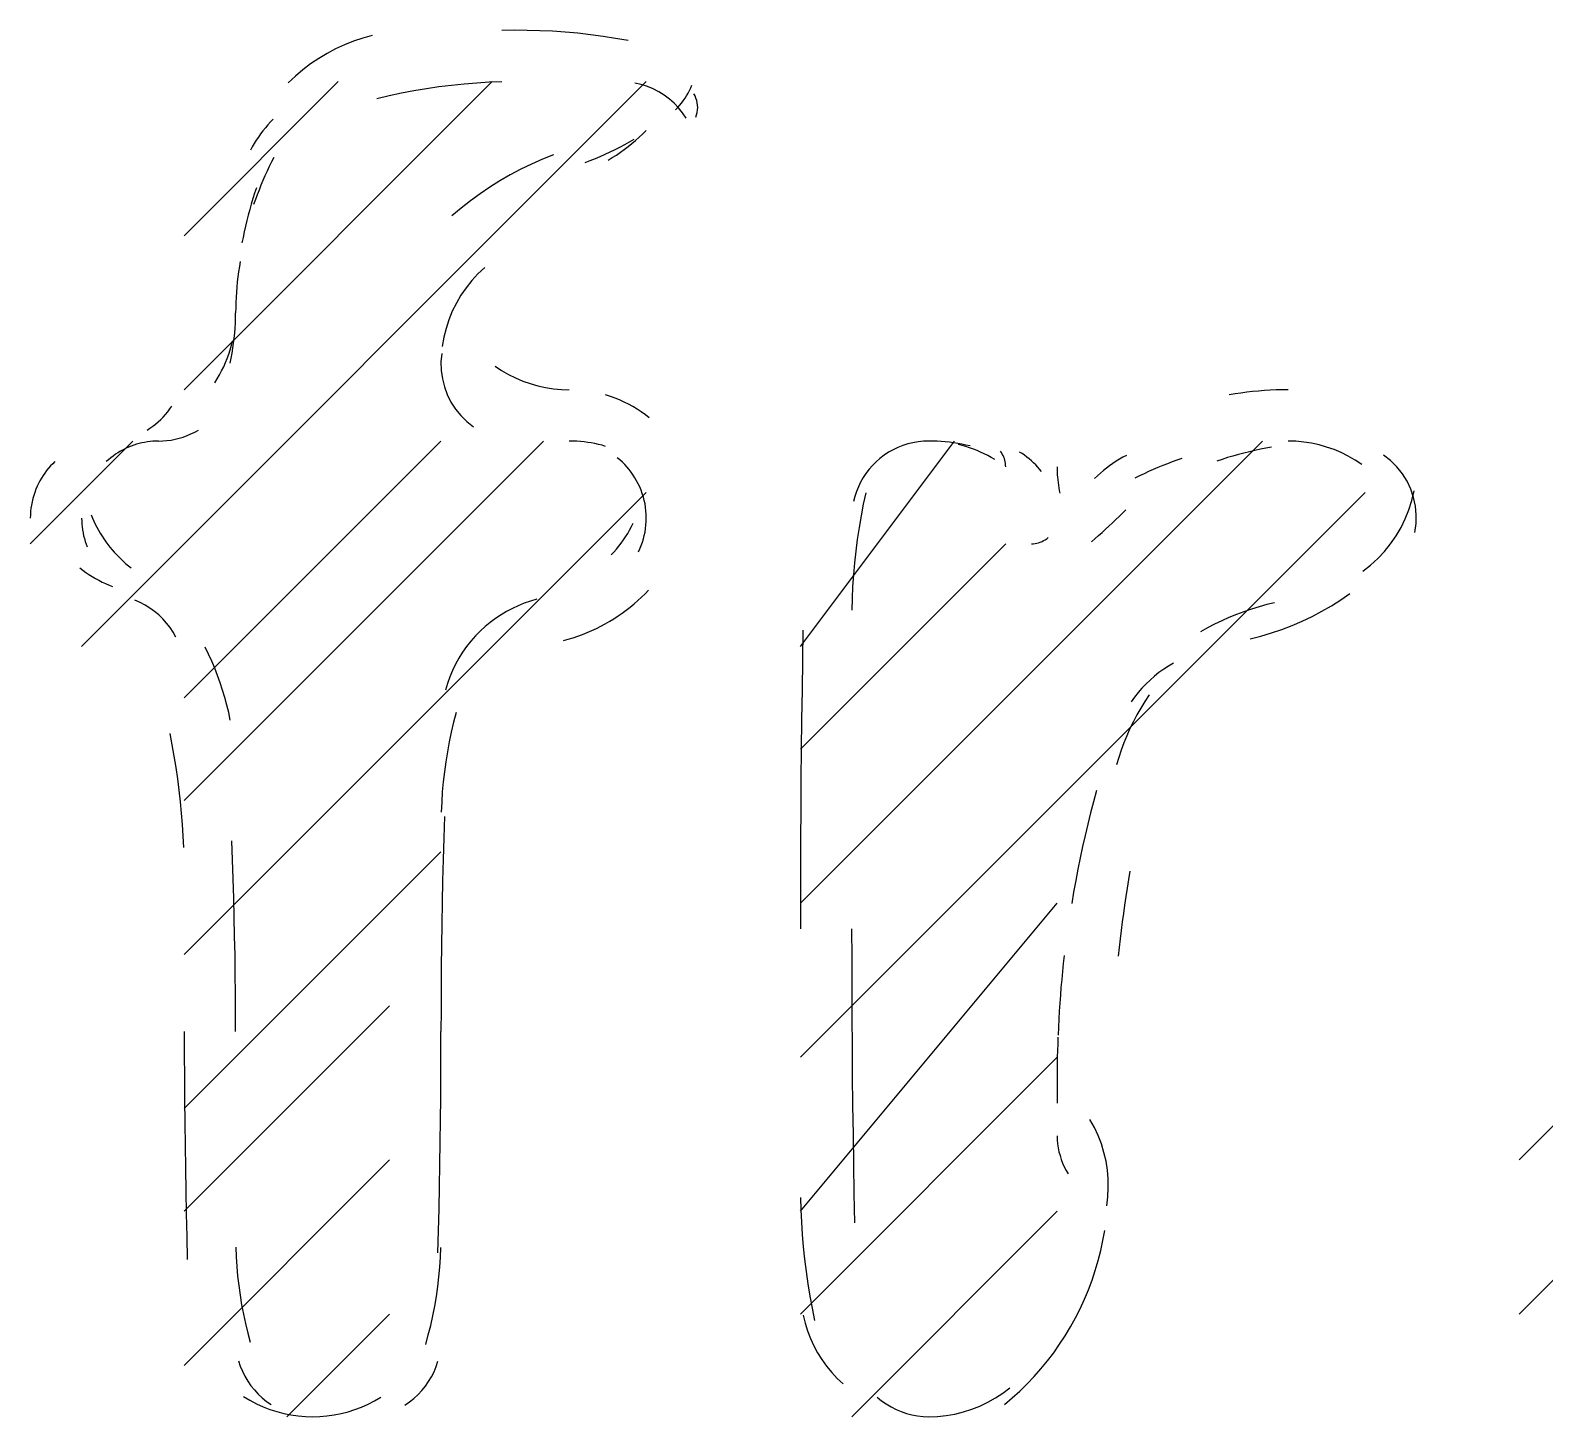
# Model space of a CAD drawing. Header units: millimetres. Extents: x 43 to 1147, y -811 to -31.
# Drawn here: x 769.84 to 773.38, y -794.2 to -790.96 of the extents above; entities that cross this region are included whole.
import ezdxf

# ---------------------------------------------------------------- set-up
doc = ezdxf.new("R2010")
doc.units = ezdxf.units.MM
doc.layers.add('EDITED_LINES', color=4, linetype='Continuous')

msp = doc.modelspace()

# ---------------------------------------------------------------- linework, layer by layer
at = {"layer": 'EDITED_LINES'}
for p, q in [((770.5957, -790.9856), (770.5745, -790.994)), ((770.6174, -790.9783), (770.5957, -790.9856)), ((770.6395, -790.9722), (770.6174, -790.9783)), ((770.9722, -790.96), (770.9426, -790.9605)), ((771.0018, -790.9602), (770.9722, -790.96)), ((771.0314, -790.961), (771.0018, -790.9602)), ((771.061, -790.9624), (771.0314, -790.961)), ((771.0905, -790.9645), (771.061, -790.9624)), ((771.12, -790.9671), (771.0905, -790.9645)), ((771.1494, -790.9705), (771.12, -790.9671)), ((771.1788, -790.9744), (771.1494, -790.9705)), ((771.2081, -790.979), (771.1788, -790.9744)), ((771.2372, -790.9842), (771.2081, -790.979)), ((770.5337, -791.0142), (770.5142, -791.0259)), ((770.5538, -791.0035), (770.5337, -791.0142)), ((770.5745, -790.994), (770.5538, -791.0035)), ((770.4771, -791.0525), (770.4597, -791.0672)), ((770.4953, -791.0387), (770.4771, -791.0525)), ((770.5142, -791.0259), (770.4953, -791.0387)), ((769.96, -792.4), (771.28, -791.08)), ((770.2, -791.8), (770.92, -791.08)), ((770.2, -791.44), (770.56, -791.08)), ((770.4597, -791.0672), (770.443, -791.083)), ((770.7952, -791.0924), (770.7659, -791.0967)), ((770.8245, -791.0888), (770.7952, -791.0924)), ((770.8539, -791.0858), (770.8245, -791.0888)), ((770.8834, -791.0834), (770.8539, -791.0858)), ((770.913, -791.0816), (770.8834, -791.0834)), ((770.9426, -791.0805), (770.913, -791.0816)), ((771.2682, -791.0866), (771.2535, -791.0832)), ((771.2825, -791.0912), (771.2682, -791.0866)), ((771.2962, -791.097), (771.2825, -791.0912)), ((771.3839, -791.0945), (771.3867, -791.088)), ((770.6787, -791.1133), (770.6499, -791.1201)), ((770.7077, -791.1071), (770.6787, -791.1133)), ((770.7368, -791.1016), (770.7077, -791.1071)), ((770.7659, -791.0967), (770.7368, -791.1016)), ((771.3094, -791.1038), (771.2962, -791.097)), ((771.322, -791.1117), (771.3094, -791.1038)), ((771.3338, -791.1206), (771.322, -791.1117)), ((771.3449, -791.1305), (771.3338, -791.1206)), ((771.3622, -791.1303), (771.3664, -791.1247)), ((771.3664, -791.1247), (771.3704, -791.1189)), ((771.3704, -791.1189), (771.3741, -791.113)), ((771.3741, -791.113), (771.3776, -791.107)), ((771.3776, -791.107), (771.3809, -791.1008)), ((771.3809, -791.1008), (771.3839, -791.0945)), ((771.3938, -791.1135), (771.391, -791.1085)), ((771.396, -791.1186), (771.3938, -791.1135)), ((771.3978, -791.124), (771.396, -791.1186)), ((771.399, -791.1295), (771.3978, -791.124)), ((771.3552, -791.1412), (771.3449, -791.1305)), ((771.3483, -791.1462), (771.3532, -791.1411)), ((771.3532, -791.1411), (771.3578, -791.1358)), ((771.3646, -791.1529), (771.3552, -791.1412)), ((771.3578, -791.1358), (771.3622, -791.1303)), ((771.3731, -791.1653), (771.3646, -791.1529)), ((771.3955, -791.1627), (771.3974, -791.1573)), ((771.3974, -791.1573), (771.3988, -791.1518)), ((771.3988, -791.1518), (771.3996, -791.1462)), ((771.3997, -791.135), (771.399, -791.1295)), ((771.3996, -791.1462), (771.4, -791.1406)), ((771.4, -791.1406), (771.3997, -791.135)), ((770.3839, -791.1949), (770.3784, -791.2021)), ((770.3896, -791.1879), (770.3839, -791.1949)), ((770.3955, -791.181), (770.3896, -791.1879)), ((770.4015, -791.1743), (770.3955, -791.181)), ((770.4078, -791.1678), (770.4015, -791.1743)), ((771.2715, -791.2023), (771.2795, -791.1944)), ((770.3588, -791.2325), (770.3544, -791.2404)), ((770.3634, -791.2247), (770.3588, -791.2325)), ((770.3682, -791.217), (770.3634, -791.2247)), ((770.3732, -791.2095), (770.3682, -791.217)), ((770.3784, -791.2021), (770.3732, -791.2095)), ((771.2069, -791.2386), (771.2182, -791.2329)), ((771.2182, -791.2329), (771.2294, -791.227)), ((771.2285, -791.2386), (771.2375, -791.2318)), ((771.2294, -791.227), (771.2405, -791.2209)), ((771.2375, -791.2318), (771.2463, -791.2248)), ((771.2405, -791.2209), (771.2515, -791.2146)), ((771.2463, -791.2248), (771.2549, -791.2175)), ((771.2549, -791.2175), (771.2633, -791.2101)), ((771.2633, -791.2101), (771.2715, -791.2023)), ((770.404, -791.2677), (770.3987, -791.2785)), ((770.4095, -791.2571), (770.404, -791.2677)), ((771.0369, -791.2613), (771.0115, -791.2725)), ((771.0627, -791.2509), (771.0369, -791.2613)), ((771.1372, -791.269), (771.149, -791.2644)), ((771.149, -791.2644), (771.1608, -791.2597)), ((771.1608, -791.2597), (771.1724, -791.2547)), ((771.1724, -791.2547), (771.184, -791.2495)), ((771.184, -791.2495), (771.1955, -791.2442)), ((771.1908, -791.2633), (771.2005, -791.2575)), ((771.1955, -791.2442), (771.2069, -791.2386)), ((771.2005, -791.2575), (771.21, -791.2515)), ((771.21, -791.2515), (771.2193, -791.2452)), ((771.2193, -791.2452), (771.2285, -791.2386)), ((770.3886, -791.3002), (770.3837, -791.3111)), ((770.3935, -791.2893), (770.3886, -791.3002)), ((770.3987, -791.2785), (770.3935, -791.2893)), ((770.9619, -791.2977), (770.9379, -791.3116)), ((770.9865, -791.2847), (770.9619, -791.2977)), ((771.0115, -791.2725), (770.9865, -791.2847)), ((770.3686, -791.3281), (770.3644, -791.3408)), ((770.3746, -791.3333), (770.3703, -791.3445)), ((770.3791, -791.3222), (770.3746, -791.3333)), ((770.3837, -791.3111), (770.3791, -791.3222)), ((770.9143, -791.3263), (770.8913, -791.3419)), ((770.9379, -791.3116), (770.9143, -791.3263)), ((770.3565, -791.3662), (770.3528, -791.3791)), ((770.3603, -791.3535), (770.3565, -791.3662)), ((770.3644, -791.3408), (770.3603, -791.3535)), ((770.3661, -791.3557), (770.3621, -791.367)), ((770.3703, -791.3445), (770.3661, -791.3557)), ((770.847, -791.3755), (770.8257, -791.3935)), ((770.8689, -791.3583), (770.847, -791.3755)), ((770.8913, -791.3419), (770.8689, -791.3583)), ((770.3461, -791.4049), (770.343, -791.4178)), ((770.3493, -791.3919), (770.3461, -791.4049)), ((770.3528, -791.3791), (770.3493, -791.3919)), ((770.3374, -791.4439), (770.3348, -791.457)), ((770.3401, -791.4309), (770.3374, -791.4439)), ((770.343, -791.4178), (770.3401, -791.4309)), ((770.3288, -791.5123), (770.327, -791.5242)), ((770.3309, -791.5005), (770.3288, -791.5123)), ((770.9022, -791.5144), (770.8865, -791.5292)), ((770.3239, -791.548), (770.3227, -791.56)), ((770.3253, -791.5361), (770.3239, -791.548)), ((770.327, -791.5242), (770.3253, -791.5361)), ((770.872, -791.5449), (770.8587, -791.5616)), ((770.8865, -791.5292), (770.872, -791.5449)), ((770.321, -791.5839), (770.3204, -791.596)), ((770.3217, -791.572), (770.321, -791.5839)), ((770.3227, -791.56), (770.3217, -791.572)), ((770.8467, -791.5792), (770.8359, -791.5976)), ((770.8587, -791.5616), (770.8467, -791.5792)), ((770.3198, -791.6319), (770.3199, -791.62)), ((770.3201, -791.608), (770.32, -791.62)), ((770.3204, -791.596), (770.3201, -791.608)), ((770.8265, -791.6166), (770.8185, -791.6363)), ((770.8359, -791.5976), (770.8265, -791.6166)), ((770.3178, -791.6676), (770.3188, -791.6558)), ((770.3188, -791.6558), (770.3194, -791.6439)), ((770.3194, -791.6439), (770.3198, -791.6319)), ((770.8118, -791.6566), (770.8066, -791.6774)), ((770.8185, -791.6363), (770.8118, -791.6566)), ((770.3101, -791.6961), (770.3127, -791.6857)), ((770.3135, -791.7031), (770.3152, -791.6913)), ((770.3152, -791.6913), (770.3167, -791.6795)), ((770.3167, -791.6795), (770.3178, -791.6676)), ((770.8066, -791.6774), (770.8029, -791.6986)), ((770.2963, -791.7366), (770.3003, -791.7267)), ((770.3003, -791.7267), (770.304, -791.7166)), ((770.304, -791.7166), (770.3072, -791.7064)), ((770.3069, -791.7383), (770.3094, -791.7266)), ((770.3072, -791.7064), (770.3101, -791.6961)), ((770.3094, -791.7266), (770.3116, -791.7149)), ((770.3116, -791.7149), (770.3135, -791.7031)), ((770.8017, -791.7151), (770.8, -791.7351)), ((770.2823, -791.7655), (770.2873, -791.7561)), ((770.2873, -791.7561), (770.292, -791.7464)), ((770.292, -791.7464), (770.2963, -791.7366)), ((770.8, -791.7351), (770.8006, -791.7548)), ((770.8006, -791.7548), (770.8032, -791.7742)), ((770.9263, -791.7446), (770.9418, -791.7549)), ((770.9418, -791.7549), (770.9579, -791.7642)), ((770.9579, -791.7642), (770.9744, -791.7724)), ((770.2712, -791.7839), (770.2769, -791.7748)), ((770.2769, -791.7748), (770.2823, -791.7655)), ((770.8032, -791.7742), (770.808, -791.7931)), ((770.808, -791.7931), (770.8147, -791.8113)), ((770.9744, -791.7724), (770.9914, -791.7797)), ((770.9914, -791.7797), (771.0088, -791.7858)), ((771.0088, -791.7858), (771.0266, -791.7909)), ((771.0266, -791.7909), (771.0446, -791.7948)), ((771.0446, -791.7948), (771.0629, -791.7977)), ((771.0629, -791.7977), (771.0814, -791.7994)), ((771.0814, -791.7994), (771.1, -791.8)), ((772.7524, -791.8005), (772.7386, -791.8011)), ((772.7662, -791.8001), (772.7524, -791.8005)), ((772.78, -791.8), (772.7662, -791.8001)), ((770.8147, -791.8113), (770.8233, -791.8287)), ((770.8233, -791.8287), (770.8338, -791.8451)), ((771.1959, -791.8157), (771.1849, -791.8123)), ((771.2068, -791.8197), (771.1959, -791.8157)), ((771.2176, -791.824), (771.2068, -791.8197)), ((771.2281, -791.8287), (771.2176, -791.824)), ((771.2385, -791.8339), (771.2281, -791.8287)), ((771.2486, -791.8394), (771.2385, -791.8339)), ((772.6563, -791.8099), (772.6426, -791.8122)), ((772.6699, -791.8078), (772.6563, -791.8099)), ((772.6836, -791.806), (772.6699, -791.8078)), ((772.6973, -791.8044), (772.6836, -791.806)), ((772.7111, -791.803), (772.6973, -791.8044)), ((772.7248, -791.8019), (772.7111, -791.803)), ((772.7386, -791.8011), (772.7248, -791.8019)), ((770.139, -791.875), (770.1449, -791.8695)), ((770.1449, -791.8695), (770.1506, -791.8638)), ((770.1506, -791.8638), (770.1561, -791.8578)), ((770.1561, -791.8578), (770.1612, -791.8515)), ((770.1612, -791.8515), (770.1661, -791.845)), ((770.1661, -791.845), (770.1707, -791.8383)), ((770.8338, -791.8451), (770.8461, -791.8603)), ((770.8461, -791.8603), (770.8601, -791.8743)), ((771.2585, -791.8453), (771.2486, -791.8394)), ((771.2682, -791.8516), (771.2585, -791.8453)), ((771.2777, -791.8583), (771.2682, -791.8516)), ((771.2869, -791.8653), (771.2777, -791.8583)), ((770.1128, -791.8942), (770.1197, -791.8898)), ((770.1197, -791.8898), (770.1263, -791.8852)), ((770.1263, -791.8852), (770.1328, -791.8802)), ((770.1328, -791.8802), (770.139, -791.875)), ((770.2066, -791.9072), (770.2155, -791.9033)), ((770.2155, -791.9033), (770.2243, -791.899)), ((770.2243, -791.899), (770.2328, -791.8942)), ((770.8601, -791.8743), (770.8757, -791.8867)), ((769.84, -792.16), (770.08, -791.92)), ((770.0567, -791.9404), (770.0507, -791.9437)), ((770.0629, -791.9373), (770.0567, -791.9404)), ((770.0692, -791.9345), (770.0629, -791.9373)), ((770.0756, -791.9319), (770.0692, -791.9345)), ((770.0818, -791.9296), (770.0756, -791.9319)), ((770.088, -791.9276), (770.0818, -791.9296)), ((770.0944, -791.9258), (770.088, -791.9276)), ((770.1008, -791.9243), (770.0944, -791.9258)), ((770.1072, -791.923), (770.1008, -791.9243)), ((770.1137, -791.9219), (770.1072, -791.923)), ((770.1202, -791.9211), (770.1137, -791.9219)), ((770.1268, -791.9205), (770.1202, -791.9211)), ((770.1334, -791.9201), (770.1268, -791.9205)), ((770.14, -791.92), (770.1334, -791.9201)), ((770.14, -791.92), (770.1497, -791.9197)), ((770.1497, -791.9197), (770.1595, -791.9189)), ((770.1595, -791.9189), (770.1691, -791.9176)), ((770.1691, -791.9176), (770.1787, -791.9158)), ((770.1787, -791.9158), (770.1881, -791.9134)), ((770.1881, -791.9134), (770.1974, -791.9106)), ((770.1974, -791.9106), (770.2066, -791.9072)), ((770.2, -792.76), (771.04, -791.92)), ((770.2, -792.52), (770.8, -791.92)), ((771.1086, -791.9201), (771.1, -791.92)), ((771.1172, -791.9205), (771.1086, -791.9201)), ((771.1258, -791.9211), (771.1172, -791.9205)), ((771.1343, -791.9219), (771.1258, -791.9211)), ((771.1429, -791.923), (771.1343, -791.9219)), ((771.1514, -791.9244), (771.1429, -791.923)), ((771.1598, -791.926), (771.1514, -791.9244)), ((771.1682, -791.9278), (771.1598, -791.926)), ((771.1766, -791.9299), (771.1682, -791.9278)), ((771.1849, -791.9323), (771.1766, -791.9299)), ((771.64, -793), (772.72, -791.92)), ((771.64, -792.4), (772, -791.92)), ((771.8571, -791.9402), (771.8464, -791.9462)), ((771.8682, -791.9349), (771.8571, -791.9402)), ((771.8796, -791.9304), (771.8682, -791.9349)), ((771.8913, -791.9267), (771.8796, -791.9304)), ((771.9032, -791.9238), (771.8913, -791.9267)), ((771.9153, -791.9217), (771.9032, -791.9238)), ((771.9276, -791.9204), (771.9153, -791.9217)), ((771.94, -791.92), (771.9276, -791.9204)), ((771.9498, -791.9202), (771.94, -791.92)), ((771.9595, -791.9205), (771.9498, -791.9202)), ((771.9692, -791.9211), (771.9595, -791.9205)), ((771.9789, -791.9219), (771.9692, -791.9211)), ((771.9886, -791.9229), (771.9789, -791.9219)), ((771.9983, -791.9241), (771.9886, -791.9229)), ((772.0079, -791.9256), (771.9983, -791.9241)), ((772.0175, -791.9272), (772.0079, -791.9256)), ((772.018, -791.9303), (772.009, -791.928)), ((772.027, -791.9292), (772.0175, -791.9272)), ((772.0269, -791.9328), (772.018, -791.9303)), ((772.0357, -791.9356), (772.0269, -791.9328)), ((772.0366, -791.9313), (772.027, -791.9292)), ((772.0444, -791.9387), (772.0357, -791.9356)), ((772.053, -791.9421), (772.0444, -791.9387)), ((772.0615, -791.9457), (772.053, -791.9421)), ((772.7026, -791.9419), (772.6897, -791.9449)), ((772.7155, -791.9391), (772.7026, -791.9419)), ((772.7285, -791.9365), (772.7155, -791.9391)), ((772.7415, -791.9341), (772.7285, -791.9365)), ((772.7984, -791.9205), (772.78, -791.92)), ((772.8167, -791.9222), (772.7984, -791.9205)), ((772.8348, -791.925), (772.8167, -791.9222)), ((772.8527, -791.9289), (772.8348, -791.925)), ((772.8703, -791.9339), (772.8527, -791.9289)), ((772.8876, -791.9399), (772.8703, -791.9339)), ((772.9044, -791.947), (772.8876, -791.9399)), ((769.8923, -791.973), (769.8874, -791.9782)), ((769.8975, -791.9681), (769.8923, -791.973)), ((770.0226, -791.9635), (770.0175, -791.9681)), ((770.0279, -791.9591), (770.0226, -791.9635)), ((770.0334, -791.9549), (770.0279, -791.9591)), ((770.039, -791.9509), (770.0334, -791.9549)), ((770.0448, -791.9472), (770.039, -791.9509)), ((770.0507, -791.9437), (770.0448, -791.9472)), ((771.2182, -791.9642), (771.2121, -791.9592)), ((771.224, -791.9695), (771.2182, -791.9642)), ((771.2295, -791.975), (771.224, -791.9695)), ((771.2349, -791.9808), (771.2295, -791.975)), ((771.8086, -791.977), (771.8007, -791.986)), ((771.8171, -791.9685), (771.8086, -791.977)), ((771.8262, -791.9605), (771.8171, -791.9685)), ((771.8361, -791.953), (771.8262, -791.9605)), ((771.8464, -791.9462), (771.8361, -791.953)), ((772.0699, -791.9496), (772.0615, -791.9457)), ((772.0782, -791.9537), (772.0699, -791.9496)), ((772.0863, -791.9581), (772.0782, -791.9537)), ((772.0944, -791.9627), (772.0863, -791.9581)), ((772.1101, -791.947), (772.1078, -791.9438)), ((772.1121, -791.9503), (772.1101, -791.947)), ((772.1139, -791.9537), (772.1121, -791.9503)), ((772.1155, -791.9573), (772.1139, -791.9537)), ((772.1169, -791.9609), (772.1155, -791.9573)), ((772.118, -791.9646), (772.1169, -791.9609)), ((772.1189, -791.9684), (772.118, -791.9646)), ((772.1195, -791.9722), (772.1189, -791.9684)), ((772.1199, -791.9761), (772.1195, -791.9722)), ((772.12, -791.98), (772.1199, -791.9761)), ((772.1584, -791.9493), (772.1526, -791.9456)), ((772.1641, -791.9532), (772.1584, -791.9493)), ((772.1697, -791.9573), (772.1641, -791.9532)), ((772.1751, -791.9616), (772.1697, -791.9573)), ((772.1803, -791.9661), (772.1751, -791.9616)), ((772.1853, -791.9708), (772.1803, -791.9661)), ((772.1901, -791.9756), (772.1853, -791.9708)), ((772.1948, -791.9807), (772.1901, -791.9756)), ((772.3705, -791.9724), (772.363, -791.9777)), ((772.3782, -791.9673), (772.3705, -791.9724)), ((772.3861, -791.9624), (772.3782, -791.9673)), ((772.3941, -791.9578), (772.3861, -791.9624)), ((772.4023, -791.9534), (772.3941, -791.9578)), ((772.487, -791.9771), (772.476, -791.9817)), ((772.4981, -791.9728), (772.487, -791.9771)), ((772.5092, -791.9685), (772.4981, -791.9728)), ((772.5204, -791.9645), (772.5092, -791.9685)), ((772.5317, -791.9606), (772.5204, -791.9645)), ((772.626, -791.9627), (772.6135, -791.9668)), ((772.6387, -791.9587), (772.626, -791.9627)), ((772.6513, -791.955), (772.6387, -791.9587)), ((772.6641, -791.9514), (772.6513, -791.955)), ((772.6769, -791.9481), (772.6641, -791.9514)), ((772.6897, -791.9449), (772.6769, -791.9481)), ((772.9209, -791.9551), (772.9044, -791.947)), ((772.9368, -791.9643), (772.9209, -791.9551)), ((772.9523, -791.9744), (772.9368, -791.9643)), ((773.0199, -791.9657), (773.0034, -791.9526)), ((773.0346, -791.9804), (773.0199, -791.9657)), ((769.8624, -792.0129), (769.8591, -792.0192)), ((769.866, -792.0067), (769.8624, -792.0129)), ((769.8699, -792.0007), (769.866, -792.0067)), ((769.8739, -791.9948), (769.8699, -792.0007)), ((769.8782, -791.9891), (769.8739, -791.9948)), ((769.8827, -791.9836), (769.8782, -791.9891)), ((769.8874, -791.9782), (769.8827, -791.9836)), ((771.2399, -791.9868), (771.2349, -791.9808)), ((771.2447, -791.993), (771.2399, -791.9868)), ((771.2492, -791.9994), (771.2447, -791.993)), ((771.2535, -792.006), (771.2492, -791.9994)), ((771.2574, -792.0128), (771.2535, -792.006)), ((771.2611, -792.0198), (771.2574, -792.0128)), ((771.7868, -792.0055), (771.7809, -792.0159)), ((771.7934, -791.9955), (771.7868, -792.0055)), ((771.8007, -791.986), (771.7934, -791.9955)), ((772.1993, -791.986), (772.1948, -791.9807)), ((772.2036, -791.9914), (772.1993, -791.986)), ((772.24, -791.98), (772.2401, -791.9862)), ((772.2401, -791.9862), (772.2402, -791.9924)), ((772.2402, -791.9924), (772.2406, -791.9986)), ((772.2406, -791.9986), (772.241, -792.0047)), ((772.241, -792.0047), (772.2416, -792.0109)), ((772.2416, -792.0109), (772.2423, -792.0171)), ((772.3345, -792.0014), (772.3278, -792.0078)), ((772.3413, -791.9951), (772.3345, -792.0014)), ((772.3484, -791.9891), (772.3413, -791.9951)), ((772.3556, -791.9833), (772.3484, -791.9891)), ((772.363, -791.9777), (772.3556, -791.9833)), ((772.4326, -792.0016), (772.422, -792.007)), ((772.4434, -791.9964), (772.4326, -792.0016)), ((772.4542, -791.9913), (772.4434, -791.9964)), ((772.465, -791.9864), (772.4542, -791.9913)), ((772.476, -791.9817), (772.465, -791.9864)), ((773.0473, -791.9966), (773.0346, -791.9804)), ((773.0581, -792.014), (773.0473, -791.9966)), ((769.8479, -792.0472), (769.8458, -792.0545)), ((769.8503, -792.0399), (769.8479, -792.0472)), ((769.853, -792.0327), (769.8503, -792.0399)), ((769.856, -792.0256), (769.853, -792.0327)), ((769.8591, -792.0192), (769.856, -792.0256)), ((770.2, -793.12), (771.28, -792.04)), ((771.2646, -792.0273), (771.2611, -792.0198)), ((771.2678, -792.035), (771.2646, -792.0273)), ((771.2706, -792.0428), (771.2678, -792.035)), ((771.2731, -792.0507), (771.2706, -792.0428)), ((771.64, -793.36), (772.96, -792.04)), ((771.7711, -792.0378), (771.7673, -792.0492)), ((771.7756, -792.0266), (771.7711, -792.0378)), ((771.7809, -792.0159), (771.7756, -792.0266)), ((771.7928, -792.0406), (771.7871, -792.0678)), ((772.2423, -792.0171), (772.2431, -792.0232)), ((772.2431, -792.0232), (772.2441, -792.0293)), ((772.2441, -792.0293), (772.2451, -792.0354)), ((772.2451, -792.0354), (772.2463, -792.0415)), ((773.0668, -792.0324), (773.0581, -792.014)), ((773.0734, -792.0518), (773.0668, -792.0324)), ((773.0694, -792.0589), (773.0746, -792.0366)), ((769.8414, -792.077), (769.8406, -792.0846)), ((769.8426, -792.0695), (769.8414, -792.077)), ((769.844, -792.062), (769.8426, -792.0695)), ((769.8458, -792.0545), (769.844, -792.062)), ((771.2752, -792.0588), (771.2731, -792.0507)), ((771.2769, -792.0669), (771.2752, -792.0588)), ((771.2782, -792.0751), (771.2769, -792.0669)), ((771.2792, -792.0833), (771.2782, -792.0751)), ((771.2798, -792.0916), (771.2792, -792.0833)), ((771.7673, -792.0492), (771.7643, -792.0609)), ((771.7871, -792.0678), (771.7819, -792.095)), ((772.3929, -792.0884), (772.4006, -792.0807)), ((773.0541, -792.1018), (773.0625, -792.0807)), ((773.0625, -792.0807), (773.0694, -792.0589)), ((773.0777, -792.0718), (773.0734, -792.0518)), ((773.0798, -792.0922), (773.0777, -792.0718)), ((769.8401, -792.0923), (769.84, -792.1)), ((769.8406, -792.0846), (769.8401, -792.0923)), ((769.96, -792.1), (769.9601, -792.1069)), ((769.9601, -792.1069), (769.9605, -792.1138)), ((769.9605, -792.1138), (769.9612, -792.1207)), ((769.9819, -792.0924), (769.985, -792.0998)), ((769.985, -792.0998), (769.9883, -792.1071)), ((769.9883, -792.1071), (769.9918, -792.1143)), ((769.9918, -792.1143), (769.9954, -792.1214)), ((771.2453, -792.12), (771.2494, -792.1119)), ((771.2783, -792.1245), (771.2792, -792.1164)), ((771.2792, -792.1164), (771.2798, -792.1082)), ((771.28, -792.1), (771.2798, -792.0916)), ((771.2798, -792.1082), (771.28, -792.1)), ((771.7819, -792.095), (771.7772, -792.1223)), ((772.3533, -792.126), (772.3613, -792.1186)), ((772.3613, -792.1186), (772.3693, -792.1111)), ((772.3693, -792.1111), (772.3772, -792.1036)), ((772.3772, -792.1036), (772.3851, -792.096)), ((772.3851, -792.096), (772.3929, -792.0884)), ((773.0441, -792.1222), (773.0541, -792.1018)), ((773.0767, -792.1339), (773.0795, -792.113)), ((773.0795, -792.113), (773.0798, -792.0922)), ((769.9612, -792.1207), (769.9621, -792.1275)), ((769.9621, -792.1275), (769.9633, -792.1343)), ((769.9633, -792.1343), (769.9647, -792.1411)), ((769.9647, -792.1411), (769.9664, -792.1478)), ((769.9664, -792.1478), (769.9684, -792.1544)), ((769.9684, -792.1544), (769.9706, -792.1609)), ((769.9954, -792.1214), (769.9993, -792.1284)), ((769.9993, -792.1284), (770.0034, -792.1353)), ((770.0034, -792.1353), (770.0076, -792.1421)), ((770.0076, -792.1421), (770.012, -792.1488)), ((770.012, -792.1488), (770.0166, -792.1554)), ((771.2213, -792.1583), (771.2265, -792.1509)), ((771.2265, -792.1509), (771.2316, -792.1434)), ((771.2316, -792.1434), (771.2364, -792.1357)), ((771.2364, -792.1357), (771.241, -792.1279)), ((771.241, -792.1279), (771.2453, -792.12)), ((771.2709, -792.1564), (771.2733, -792.1485)), ((771.2733, -792.1485), (771.2753, -792.1406)), ((771.2753, -792.1406), (771.277, -792.1326)), ((771.277, -792.1326), (771.2783, -792.1245)), ((771.7732, -792.1497), (771.7696, -792.1772)), ((771.7772, -792.1223), (771.7732, -792.1497)), ((772.2049, -792.1546), (772.2087, -792.1527)), ((772.2087, -792.1527), (772.2123, -792.1505)), ((772.2123, -792.1505), (772.2159, -792.1481)), ((772.2159, -792.1481), (772.2192, -792.1454)), ((772.3206, -792.1551), (772.3289, -792.1479)), ((772.3289, -792.1479), (772.337, -792.1407)), ((772.337, -792.1407), (772.3452, -792.1334)), ((772.3452, -792.1334), (772.3533, -792.126)), ((773.0197, -792.1603), (773.0326, -792.1417)), ((773.0326, -792.1417), (773.0441, -792.1222)), ((769.9706, -792.1609), (769.9731, -792.1674)), ((770.0166, -792.1554), (770.0214, -792.1618)), ((770.0214, -792.1618), (770.0261, -792.1679)), ((770.0261, -792.1679), (770.031, -792.1738)), ((770.031, -792.1738), (770.0361, -792.1796)), ((770.0361, -792.1796), (770.0413, -792.1853)), ((770.0413, -792.1853), (770.0467, -792.1909)), ((771.198, -792.186), (771.2041, -792.1794)), ((771.2041, -792.1794), (771.2101, -792.1725)), ((771.2101, -792.1725), (771.2158, -792.1655)), ((771.2158, -792.1655), (771.2213, -792.1583)), ((771.2617, -792.1791), (771.2651, -792.1717)), ((771.2651, -792.1717), (771.2682, -792.1641)), ((771.2682, -792.1641), (771.2709, -792.1564)), ((771.64, -792.64), (772.12, -792.16)), ((771.7696, -792.1772), (771.7666, -792.2047)), ((772.12, -792.16), (772.12, -792.16)), ((772.18, -792.16), (772.1843, -792.1598)), ((772.1843, -792.1598), (772.1886, -792.1594)), ((772.1886, -792.1594), (772.1928, -792.1586)), ((772.1928, -792.1586), (772.1969, -792.1575)), ((772.1969, -792.1575), (772.2009, -792.1562)), ((772.2009, -792.1562), (772.2049, -792.1546)), ((772.9898, -792.1943), (773.0054, -792.1778)), ((773.0054, -792.1778), (773.0197, -792.1603)), ((769.9554, -792.2165), (769.9625, -792.2219)), ((769.9625, -792.2219), (769.9697, -792.227)), ((770.0467, -792.1909), (770.0522, -792.1963)), ((770.0522, -792.1963), (770.0578, -792.2016)), ((770.0578, -792.2016), (770.0635, -792.2067)), ((770.0635, -792.2067), (770.0694, -792.2117)), ((770.0694, -792.2117), (770.0754, -792.2165)), ((771.7666, -792.2047), (771.7642, -792.2323)), ((772.9548, -792.2238), (772.9729, -792.2097)), ((772.9729, -792.2097), (772.9898, -792.1943)), ((769.9697, -792.227), (769.9771, -792.2319)), ((769.9771, -792.2319), (769.9847, -792.2367)), ((769.9847, -792.2367), (769.9923, -792.2411)), ((769.9923, -792.2411), (770.0001, -792.2454)), ((770.0001, -792.2454), (770.008, -792.2494)), ((770.008, -792.2494), (770.0161, -792.2532)), ((770.0161, -792.2532), (770.0242, -792.2568)), ((770.0242, -792.2568), (770.0325, -792.2601)), ((771.7623, -792.2599), (771.761, -792.2876)), ((771.7642, -792.2323), (771.7623, -792.2599)), ((770.0967, -792.2972), (770.0844, -792.292)), ((771.0093, -792.294), (770.9948, -792.299)), ((771.024, -792.2898), (771.0093, -792.294)), ((771.2513, -792.3006), (771.2601, -792.2929)), ((771.2601, -792.2929), (771.2687, -792.285)), ((771.2687, -792.285), (771.2771, -792.2768)), ((771.2771, -792.2768), (771.2852, -792.2684)), ((771.761, -792.2876), (771.7602, -792.3153)), ((772.8816, -792.3047), (772.9033, -792.2909)), ((772.9033, -792.2909), (772.9246, -792.2763)), ((770.1085, -792.3033), (770.0967, -792.2972)), ((770.1197, -792.3102), (770.1085, -792.3033)), ((770.1304, -792.3179), (770.1197, -792.3102)), ((770.1405, -792.3263), (770.1304, -792.3179)), ((770.15, -792.3355), (770.1405, -792.3263)), ((770.9403, -792.3261), (770.9276, -792.3345)), ((770.9534, -792.3183), (770.9403, -792.3261)), ((770.9668, -792.3112), (770.9534, -792.3183)), ((770.9807, -792.3048), (770.9668, -792.3112)), ((770.9948, -792.299), (770.9807, -792.3048)), ((771.2043, -792.3351), (771.2141, -792.3287)), ((771.2141, -792.3287), (771.2237, -792.3221)), ((771.2237, -792.3221), (771.2331, -792.3152)), ((771.2331, -792.3152), (771.2423, -792.308)), ((771.2423, -792.308), (771.2513, -792.3006)), ((772.6593, -792.3254), (772.642, -792.3325)), ((772.6768, -792.3189), (772.6593, -792.3254)), ((772.6944, -792.3128), (772.6768, -792.3189)), ((772.7122, -792.3073), (772.6944, -792.3128)), ((772.7302, -792.3022), (772.7122, -792.3073)), ((772.7484, -792.2977), (772.7302, -792.3022)), ((772.8133, -792.3407), (772.8365, -792.3296)), ((772.8365, -792.3296), (772.8593, -792.3176)), ((772.8593, -792.3176), (772.8816, -792.3047)), ((770.1587, -792.3454), (770.15, -792.3355)), ((770.1668, -792.3558), (770.1587, -792.3454)), ((770.174, -792.3669), (770.1668, -792.3558)), ((770.1805, -792.3786), (770.174, -792.3669)), ((770.8922, -792.3636), (770.8807, -792.3753)), ((770.9035, -792.3533), (770.8922, -792.3636)), ((770.9153, -792.3436), (770.9035, -792.3533)), ((770.9276, -792.3345), (770.9153, -792.3436)), ((771.1418, -792.3675), (771.1526, -792.3629)), ((771.1526, -792.3629), (771.1632, -792.3579)), ((771.1632, -792.3579), (771.1737, -792.3526)), ((771.1737, -792.3526), (771.1841, -792.347)), ((771.1841, -792.347), (771.1943, -792.3412)), ((771.1943, -792.3412), (771.2043, -792.3351)), ((771.6462, -792.3619), (771.645, -792.4317)), ((772.5915, -792.3565), (772.5751, -792.3655)), ((772.6081, -792.348), (772.5915, -792.3565)), ((772.625, -792.34), (772.6081, -792.348)), ((772.642, -792.3325), (772.625, -792.34)), ((772.7413, -792.3685), (772.7657, -792.3602)), ((772.7657, -792.3602), (772.7897, -792.3509)), ((772.7897, -792.3509), (772.8133, -792.3407)), ((770.2566, -792.4178), (770.2487, -792.4016)), ((770.8598, -792.4002), (770.8505, -792.4135)), ((770.8699, -792.3875), (770.8598, -792.4002)), ((770.8807, -792.3753), (770.8699, -792.3875)), ((771.0862, -792.3863), (771.0976, -792.3832)), ((771.0976, -792.3832), (771.1088, -792.3797)), ((771.1088, -792.3797), (771.1199, -792.376)), ((771.1199, -792.376), (771.1309, -792.3719)), ((771.1309, -792.3719), (771.1418, -792.3675)), ((772.6916, -792.3823), (772.7166, -792.3759)), ((772.7166, -792.3759), (772.7413, -792.3685)), ((770.2642, -792.4343), (770.2566, -792.4178)), ((770.2712, -792.451), (770.2642, -792.4343)), ((770.8419, -792.4272), (770.834, -792.4413)), ((770.8505, -792.4135), (770.8419, -792.4272)), ((771.645, -792.4317), (771.644, -792.5015)), ((770.2778, -792.4679), (770.2712, -792.451)), ((770.2839, -792.4849), (770.2778, -792.4679)), ((770.8206, -792.4709), (770.815, -792.4862)), ((770.8269, -792.4559), (770.8206, -792.4709)), ((770.834, -792.4413), (770.8269, -792.4559)), ((772.4677, -792.4697), (772.4576, -792.4786)), ((772.4783, -792.4612), (772.4677, -792.4697)), ((772.4893, -792.4533), (772.4783, -792.4612)), ((772.5006, -792.4458), (772.4893, -792.4533)), ((772.5123, -792.4388), (772.5006, -792.4458)), ((770.2896, -792.5021), (770.2839, -792.4849)), ((770.2948, -792.5194), (770.2896, -792.5021)), ((770.815, -792.4862), (770.8104, -792.5018)), ((771.644, -792.5015), (771.643, -792.5713)), ((772.4295, -792.5079), (772.4211, -792.5185)), ((772.4384, -792.4977), (772.4295, -792.5079)), ((772.4478, -792.4879), (772.4384, -792.4977)), ((772.4576, -792.4786), (772.4478, -792.4879)), ((770.2995, -792.5369), (770.2948, -792.5194)), ((770.3037, -792.5545), (770.2995, -792.5369)), ((772.4211, -792.5185), (772.4131, -792.5295)), ((772.436, -792.5438), (772.4269, -792.5595)), ((772.4455, -792.5283), (772.436, -792.5438)), ((772.4556, -792.5132), (772.4455, -792.5283)), ((770.3075, -792.5723), (770.3037, -792.5545)), ((770.8294, -792.577), (770.824, -792.6)), ((770.8353, -792.5541), (770.8294, -792.577)), ((771.643, -792.5713), (771.6422, -792.6411)), ((772.4185, -792.5756), (772.4105, -792.5919)), ((772.4269, -792.5595), (772.4185, -792.5756)), ((770.172, -792.6296), (770.1671, -792.6031)), ((770.824, -792.6), (770.8192, -792.6231)), ((772.4031, -792.6085), (772.3963, -792.6253)), ((772.4105, -792.5919), (772.4031, -792.6085)), ((770.1766, -792.6561), (770.172, -792.6296)), ((770.8149, -792.6463), (770.8111, -792.6696)), ((770.8192, -792.6231), (770.8149, -792.6463)), ((771.6422, -792.6411), (771.6415, -792.7109)), ((772.39, -792.6423), (772.3843, -792.6596)), ((772.3963, -792.6253), (772.39, -792.6423)), ((770.1808, -792.6827), (770.1766, -792.6561)), ((770.1846, -792.7093), (770.1808, -792.6827)), ((770.8111, -792.6696), (770.8079, -792.693)), ((772.3843, -792.6596), (772.3792, -792.677)), ((770.188, -792.7359), (770.1846, -792.7093)), ((770.8053, -792.7165), (770.8031, -792.74)), ((770.8079, -792.693), (770.8053, -792.7165)), ((771.6415, -792.7109), (771.641, -792.7807)), ((770.1909, -792.7627), (770.188, -792.7359)), ((770.8031, -792.74), (770.8016, -792.7636)), ((772.3321, -792.7369), (772.3251, -792.7629)), ((770.1934, -792.7894), (770.1909, -792.7627)), ((770.1956, -792.8162), (770.1934, -792.7894)), ((770.8016, -792.7636), (770.8005, -792.7872)), ((771.641, -792.7807), (771.6405, -792.8506)), ((772.3184, -792.7891), (772.3119, -792.8153)), ((772.3251, -792.7629), (772.3184, -792.7891)), ((770.1973, -792.8431), (770.1956, -792.8162)), ((770.808, -792.7971), (770.8065, -792.8474)), ((772.3119, -792.8153), (772.3057, -792.8415)), ((770.1985, -792.8699), (770.1973, -792.8431)), ((770.3127, -792.8988), (770.311, -792.8542)), ((770.8065, -792.8474), (770.8051, -792.8977)), ((771.6405, -792.8506), (771.6402, -792.9204)), ((772.3057, -792.8415), (772.2998, -792.8678)), ((770.2, -793.48), (770.8, -792.88)), ((770.8051, -792.8977), (770.8039, -792.9479)), ((772.2941, -792.8942), (772.2888, -792.9207)), ((772.2998, -792.8678), (772.2941, -792.8942)), ((773.32, -793.96), (774.4, -792.88)), ((770.3142, -792.9433), (770.3127, -792.8988)), ((771.6402, -792.9204), (771.64, -792.9902)), ((772.2888, -792.9207), (772.2837, -792.9472)), ((772.4103, -792.9252), (772.4071, -792.9449)), ((770.3156, -792.9879), (770.3142, -792.9433)), ((770.8039, -792.9479), (770.8029, -792.9982)), ((772.2837, -792.9472), (772.2789, -792.9738)), ((772.404, -792.9647), (772.401, -792.9845)), ((772.4071, -792.9449), (772.404, -792.9647)), ((770.3167, -793.0325), (770.3156, -792.9879)), ((770.8029, -792.9982), (770.802, -793.0485)), ((771.64, -792.9902), (771.64, -793.06)), ((771.64, -793.72), (772.24, -793)), ((772.2789, -792.9738), (772.2744, -793.0004)), ((772.401, -792.9845), (772.3981, -793.0043)), ((773.32, -793.6), (773.92, -793)), ((770.3177, -793.0771), (770.3167, -793.0325)), ((772.3953, -793.0241), (772.3926, -793.0439)), ((772.3981, -793.0043), (772.3953, -793.0241)), ((770.802, -793.0485), (770.8013, -793.0988)), ((771.7599, -793.06), (771.76, -793.1287)), ((772.3901, -793.0637), (772.3876, -793.0836)), ((772.3926, -793.0439), (772.3901, -793.0637)), ((770.3185, -793.1216), (770.3177, -793.0771)), ((770.8013, -793.0988), (770.8007, -793.1491)), ((772.3852, -793.1035), (772.383, -793.1234)), ((772.3876, -793.0836), (772.3852, -793.1035)), ((770.3191, -793.1662), (770.3185, -793.1216)), ((771.76, -793.1287), (771.7602, -793.1974)), ((772.2545, -793.1409), (772.2526, -793.1595)), ((772.2565, -793.1224), (772.2545, -793.1409)), ((770.3196, -793.2108), (770.3191, -793.1662)), ((770.8007, -793.1491), (770.8003, -793.1994)), ((772.2509, -793.178), (772.2493, -793.1966)), ((772.2526, -793.1595), (772.2509, -793.178)), ((770.3199, -793.2554), (770.3196, -793.2108)), ((770.8003, -793.1994), (770.8001, -793.2497)), ((771.7602, -793.1974), (771.7605, -793.2662)), ((772.2478, -793.2152), (772.2464, -793.2337)), ((772.2493, -793.1966), (772.2478, -793.2152)), ((770.2, -793.72), (770.68, -793.24)), ((770.8001, -793.2497), (770.8, -793.3)), ((772.2464, -793.2337), (772.2452, -793.2523)), ((770.3199, -793.3), (770.3199, -793.2554)), ((771.7605, -793.2662), (771.761, -793.3349)), ((772.2441, -793.2709), (772.2431, -793.2895)), ((772.2452, -793.2523), (772.2441, -793.2709)), ((770.2, -793.3), (770.2, -793.3532)), ((770.7999, -793.3517), (770.8, -793.3)), ((772.2422, -793.3132), (772.2417, -793.3286)), ((772.2431, -793.2895), (772.2423, -793.3082)), ((770.2, -793.3532), (770.2002, -793.4065)), ((770.7997, -793.4035), (770.7999, -793.3517)), ((771.761, -793.3349), (771.7615, -793.4036)), ((772.2411, -793.344), (772.2407, -793.3594)), ((772.2417, -793.3286), (772.2411, -793.344)), ((771.64, -793.96), (772.24, -793.36)), ((772.2402, -793.3902), (772.2401, -793.4056)), ((772.2404, -793.3748), (772.2402, -793.3902)), ((772.2407, -793.3594), (772.2404, -793.3748)), ((770.2002, -793.4065), (770.2006, -793.4597)), ((770.7994, -793.4552), (770.7997, -793.4035)), ((771.7615, -793.4036), (771.7622, -793.4723)), ((772.2401, -793.4056), (772.24, -793.421)), ((772.24, -793.421), (772.2401, -793.4364)), ((770.2006, -793.4597), (770.2011, -793.5129)), ((770.7989, -793.507), (770.7994, -793.4552)), ((772.2401, -793.4364), (772.2402, -793.4518)), ((772.2402, -793.4518), (772.2404, -793.4672)), ((771.7622, -793.4723), (771.7631, -793.541)), ((770.2011, -793.5129), (770.2017, -793.5662)), ((770.7982, -793.5587), (770.7989, -793.507)), ((772.3273, -793.5238), (772.317, -793.5052)), ((772.3362, -793.5429), (772.3273, -793.5238)), ((770.2017, -793.5662), (770.2025, -793.6194)), ((770.7975, -793.6104), (770.7982, -793.5587)), ((771.7631, -793.541), (771.764, -793.6098)), ((772.24, -793.5433), (772.2404, -793.5527)), ((772.2404, -793.5527), (772.2413, -793.5621)), ((772.2413, -793.5621), (772.2427, -793.5714)), ((772.3437, -793.5625), (772.3362, -793.5429)), ((772.3498, -793.5825), (772.3437, -793.5625)), ((770.2, -794.08), (770.68, -793.6)), ((772.2427, -793.5714), (772.2446, -793.5807)), ((772.2446, -793.5807), (772.247, -793.5898)), ((772.247, -793.5898), (772.2498, -793.5987)), ((772.2498, -793.5987), (772.2531, -793.6075)), ((772.3545, -793.6029), (772.3498, -793.5825)), ((772.3578, -793.6236), (772.3545, -793.6029)), ((770.2025, -793.6194), (770.2034, -793.6726)), ((770.7966, -793.6622), (770.7975, -793.6104)), ((771.764, -793.6098), (771.7651, -793.6785)), ((772.2531, -793.6075), (772.2569, -793.6162)), ((772.2569, -793.6162), (772.2611, -793.6246)), ((772.2611, -793.6246), (772.2657, -793.6328)), ((772.3596, -793.6444), (772.3578, -793.6236)), ((770.2034, -793.6726), (770.2044, -793.7258)), ((770.7955, -793.7139), (770.7966, -793.6622)), ((772.3588, -793.6865), (772.3599, -793.6654)), ((772.3599, -793.6654), (772.3596, -793.6444)), ((771.6402, -793.6877), (771.641, -793.7167)), ((771.7651, -793.6785), (771.7663, -793.7472)), ((772.3562, -793.7075), (772.3588, -793.6865)), ((770.2044, -793.7258), (770.2056, -793.7791)), ((770.7943, -793.7657), (770.7955, -793.7139)), ((771.641, -793.7167), (771.6424, -793.7456)), ((771.6424, -793.7456), (771.6443, -793.7745)), ((771.76, -794.2), (772.24, -793.72)), ((770.2056, -793.7791), (770.207, -793.8323)), ((770.793, -793.8174), (770.7943, -793.7657)), ((771.6443, -793.7745), (771.6468, -793.8033)), ((772.3474, -793.7882), (772.3517, -793.7645)), ((770.3203, -793.8036), (770.3211, -793.8262)), ((770.7987, -793.8274), (770.7996, -793.8044)), ((771.6468, -793.8033), (771.6498, -793.8321)), ((772.3363, -793.8351), (772.3423, -793.8118)), ((772.3423, -793.8118), (772.3474, -793.7882)), ((770.3211, -793.8262), (770.3226, -793.8487)), ((770.3226, -793.8487), (770.3246, -793.8712)), ((770.7951, -793.8733), (770.7972, -793.8504)), ((770.7972, -793.8504), (770.7987, -793.8274)), ((771.6498, -793.8321), (771.6534, -793.8608)), ((772.3295, -793.8582), (772.3363, -793.8351)), ((770.3246, -793.8712), (770.3272, -793.8936)), ((770.7924, -793.8961), (770.7951, -793.8733)), ((771.6534, -793.8608), (771.6576, -793.8894)), ((772.3134, -793.9035), (772.3219, -793.881)), ((772.3219, -793.881), (772.3295, -793.8582)), ((770.3272, -793.8936), (770.3303, -793.916)), ((770.3303, -793.916), (770.334, -793.9382)), ((770.7853, -793.9415), (770.7892, -793.9189)), ((770.7892, -793.9189), (770.7924, -793.8961)), ((771.6576, -793.8894), (771.6623, -793.918)), ((771.6623, -793.918), (771.6676, -793.9465)), ((772.3042, -793.9257), (772.3134, -793.9035)), ((770.334, -793.9382), (770.3382, -793.9604)), ((770.7809, -793.9641), (770.7853, -793.9415)), ((771.6676, -793.9465), (771.6734, -793.9749)), ((772.2832, -793.9691), (772.2941, -793.9476)), ((772.2941, -793.9476), (772.3042, -793.9257)), ((770.3382, -793.9604), (770.343, -793.9825)), ((770.343, -793.9825), (770.3484, -794.0044)), ((770.44, -794.2), (770.68, -793.96)), ((770.7704, -794.0089), (770.7759, -793.9866)), ((770.7759, -793.9866), (770.7809, -793.9641)), ((771.6467, -793.963), (771.6512, -793.9814)), ((771.6512, -793.9814), (771.6569, -793.9995)), ((772.2591, -794.0107), (772.2715, -793.9902)), ((772.2715, -793.9902), (772.2832, -793.9691)), ((770.3484, -794.0044), (770.3543, -794.0262)), ((770.7642, -794.0311), (770.7704, -794.0089)), ((771.6569, -793.9995), (771.6637, -794.017)), ((771.6637, -794.017), (771.6716, -794.0341)), ((772.246, -794.0308), (772.2591, -794.0107)), ((771.6716, -794.0341), (771.6805, -794.0506)), ((771.6805, -794.0506), (771.6905, -794.0666)), ((772.2176, -794.0694), (772.2322, -794.0504)), ((772.2322, -794.0504), (772.246, -794.0308)), ((770.3268, -794.0693), (770.3309, -794.0818)), ((770.3309, -794.0818), (770.3359, -794.0939)), ((770.3359, -794.0939), (770.3417, -794.1056)), ((770.7778, -794.1067), (770.7837, -794.095)), ((770.7837, -794.095), (770.7887, -794.0828)), ((770.7887, -794.0828), (770.7928, -794.0703)), ((771.6905, -794.0666), (771.7014, -794.0819)), ((771.7014, -794.0819), (771.7133, -794.0965)), ((771.7133, -794.0965), (771.7261, -794.1104)), ((772.1866, -794.1059), (772.2025, -794.0879)), ((772.2025, -794.0879), (772.2176, -794.0694)), ((770.3417, -794.1056), (770.3483, -794.1168)), ((770.3483, -794.1168), (770.3556, -794.1275)), ((770.3556, -794.1275), (770.3638, -794.1376)), ((770.7553, -794.1387), (770.7636, -794.1286)), ((770.7636, -794.1286), (770.7711, -794.1179)), ((770.7711, -794.1179), (770.7778, -794.1067)), ((771.7261, -794.1104), (771.7399, -794.1235)), ((772.1131, -794.1451), (772.1295, -794.1326)), ((772.153, -794.14), (772.1701, -794.1232)), ((772.1701, -794.1232), (772.1866, -794.1059)), ((770.3387, -794.153), (770.3534, -794.1617)), ((770.3534, -794.1617), (770.3685, -794.1697)), ((770.3638, -794.1376), (770.3726, -794.1472)), ((770.3685, -794.1697), (770.384, -794.1767)), ((770.3726, -794.1472), (770.3822, -794.1561)), ((770.3822, -794.1561), (770.3924, -794.1643)), ((770.3924, -794.1643), (770.4032, -794.1718)), ((770.6143, -794.1774), (770.6296, -794.1706)), ((770.6296, -794.1706), (770.6445, -794.1629)), ((770.6445, -794.1629), (770.659, -794.1544)), ((770.7154, -794.1727), (770.7264, -794.1653)), ((770.7264, -794.1653), (770.7367, -794.1571)), ((770.7367, -794.1571), (770.7463, -794.1482)), ((770.7463, -794.1482), (770.7553, -794.1387)), ((771.8199, -794.1541), (771.8301, -794.1626)), ((771.8301, -794.1626), (771.8408, -794.1702)), ((771.8408, -794.1702), (771.852, -794.1771)), ((772.0596, -794.1752), (772.078, -794.1664)), ((772.078, -794.1664), (772.0959, -794.1563)), ((772.0959, -794.1563), (772.1131, -794.1451)), ((772.1169, -794.1716), (772.1353, -794.1561)), ((772.1353, -794.1561), (772.153, -794.14)), ((770.384, -794.1767), (770.3998, -794.1828)), ((770.3998, -794.1828), (770.416, -794.188)), ((770.416, -794.188), (770.4324, -794.1923)), ((770.4324, -794.1923), (770.449, -794.1957)), ((770.449, -794.1957), (770.4659, -794.1981)), ((770.4659, -794.1981), (770.4829, -794.1995)), ((770.4829, -794.1995), (770.5, -794.2)), ((770.5, -794.2), (770.5168, -794.1995)), ((770.5168, -794.1995), (770.5335, -794.1981)), ((770.5335, -794.1981), (770.5501, -794.1958)), ((770.5501, -794.1958), (770.5665, -794.1925)), ((770.5665, -794.1925), (770.5827, -794.1884)), ((770.5827, -794.1884), (770.5986, -794.1833)), ((770.5986, -794.1833), (770.6143, -794.1774)), ((771.852, -794.1771), (771.8637, -794.183)), ((771.8637, -794.183), (771.8757, -794.1881)), ((771.8757, -794.1881), (771.8881, -794.1924)), ((771.8881, -794.1924), (771.9008, -794.1957)), ((771.9008, -794.1957), (771.9137, -794.1981)), ((771.9137, -794.1981), (771.9268, -794.1995)), ((771.9268, -794.1995), (771.94, -794.2)), ((771.94, -794.2), (771.9606, -794.1993)), ((771.9606, -794.1993), (771.9811, -794.1972)), ((771.9811, -794.1972), (772.0013, -794.1937)), ((772.0013, -794.1937), (772.0211, -794.1888)), ((772.0211, -794.1888), (772.0406, -794.1827)), ((772.0406, -794.1827), (772.0596, -794.1752))]:
    msp.add_line(p, q, dxfattribs=at)

doc.saveas('drawing.dxf')
